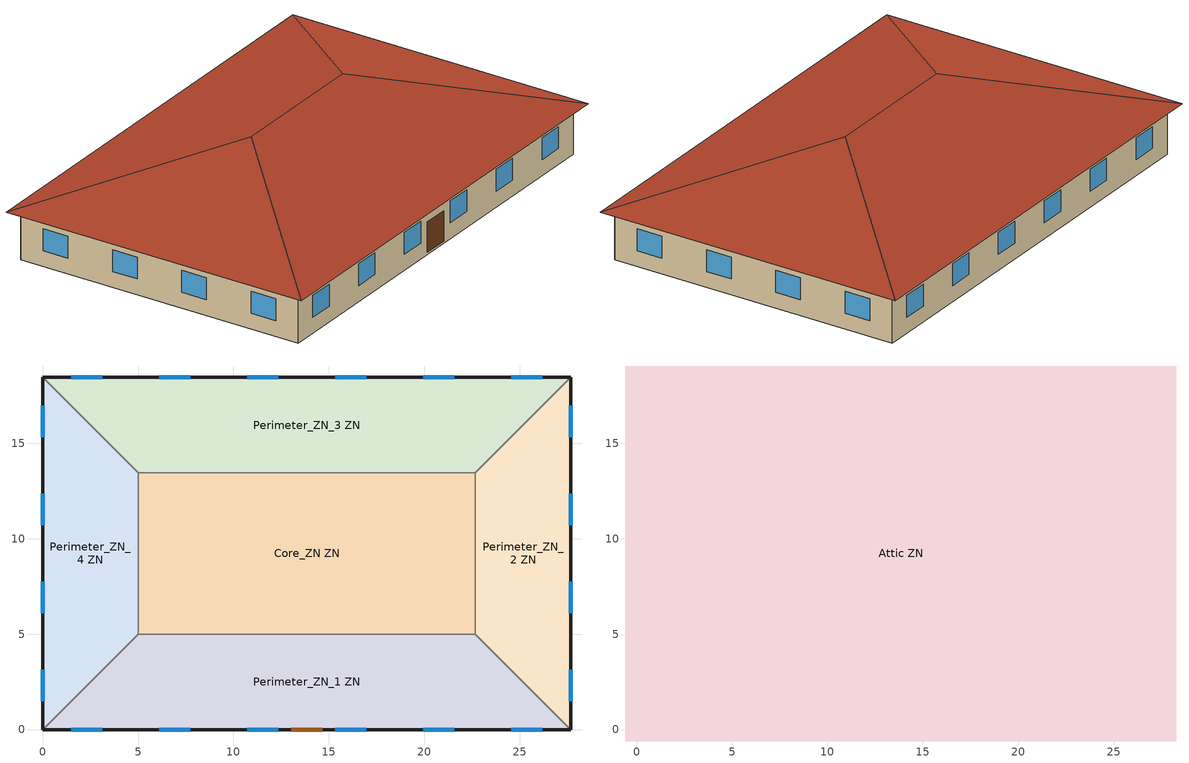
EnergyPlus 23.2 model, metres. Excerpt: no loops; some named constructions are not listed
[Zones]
Core_ZN ZN
 floor ground (ext-slab-mass): 22.69,13.46 22.69,5 5,5 5,13.46 z0
 wall to Perimeter_ZN_2 ZN (Typical Interior Wall): 22.69,5 22.69,13.46 z0:3.05
 wall to Perimeter_ZN_3 ZN (Typical Interior Wall): 22.69,13.46 5,13.46 z0:3.05
 wall to Perimeter_ZN_1 ZN (Typical Interior Wall): 5,5 22.69,5 z0:3.05
 wall to Perimeter_ZN_4 ZN (Typical Interior Wall): 5,13.46 5,5 z0:3.05
Perimeter_ZN_1 ZN
 floor ground (ext-slab-mass): 22.69,5 27.69,0 0,0 5,5 z0
 wall outside (Typical Insulated Exterior Mass Wall adj ext wall insulation adj ext wall insulation): 0,0 27.69,0 z0:3.05
 wall to Perimeter_ZN_2 ZN (Typical Interior Wall): 27.69,0 22.69,5 z0:3.05
 wall to Perimeter_ZN_4 ZN (Typical Interior Wall): 5,5 0,0 z0:3.05
 window (Window U-0.63 and Window SHGC 0.25): 1.49,0 3.12,0 / 6.11,0 7.74,0 / 10.72,0 12.35,0 / 15.34,0 16.97,0 / 19.95,0 21.58,0 / 24.57,0 26.2,0 z0.98:2.34
 door (Typical Insulated Metal Door): 13.03,0 14.66,0 z0.11:2.02
Perimeter_ZN_2 ZN
 floor ground (ext-slab-mass): 27.69,18.46 27.69,0 22.69,5 22.69,13.46 z0
 wall outside (Typical Insulated Exterior Mass Wall adj ext wall insulation adj ext wall insulation): 27.69,0 27.69,18.46 z0:3.05
 wall to Perimeter_ZN_3 ZN (Typical Interior Wall): 27.69,18.46 22.69,13.46 z0:3.05
 window (Window U-0.63 and Window SHGC 0.25): 27.69,1.49 27.69,3.12 / 27.69,6.11 27.69,7.74 / 27.69,10.72 27.69,12.35 / 27.69,15.34 27.69,16.97 z0.98:2.34
Perimeter_ZN_3 ZN
 floor ground (ext-slab-mass): 27.69,18.46 22.69,13.46 5,13.46 0,18.46 z0
 wall outside (Typical Insulated Exterior Mass Wall adj ext wall insulation adj ext wall insulation): 27.69,18.46 0,18.46 z0:3.05
 wall to Perimeter_ZN_4 ZN (Typical Interior Wall): 0,18.46 5,13.46 z0:3.05
 window (Window U-0.63 and Window SHGC 0.25): 26.2,18.46 24.57,18.46 / 21.58,18.46 19.95,18.46 / 16.97,18.46 15.34,18.46 / 12.35,18.46 10.72,18.46 / 7.74,18.46 6.11,18.46 / 3.12,18.46 1.49,18.46 z0.98:2.34
Perimeter_ZN_4 ZN
 floor ground (ext-slab-mass): 0,18.46 5,13.46 5,5 0,0 z0
 wall outside (Typical Insulated Exterior Mass Wall adj ext wall insulation adj ext wall insulation): 0,18.46 0,0 z0:3.05
 window (Window U-0.63 and Window SHGC 0.25): 0,16.97 0,15.34 / 0,12.35 0,10.72 / 0,7.74 0,6.11 / 0,3.12 0,1.49 z0.98:2.34
Attic ZN
 floor outside (Typical Insulated Exterior Mass Floor): 28.29,19.06 28.29,-0.6 27.69,0 27.69,18.46 z3.05; 28.29,19.06 27.69,18.46 0,18.46 -0.6,19.06 z3.05; 27.69,0 28.29,-0.6 -0.6,-0.6 0,0 z3.05; -0.6,19.06 0,18.46 0,0 -0.6,-0.6 z3.05
 floor to Core_ZN ZN (Typical Interior Floor): 22.69,13.46 22.69,5 5,5 5,13.46 z3.05
 floor to Perimeter_ZN_2 ZN (Typical Interior Floor): 27.69,18.46 27.69,0 22.69,5 22.69,13.46 z3.05
 floor to Perimeter_ZN_3 ZN (Typical Interior Floor): 27.69,18.46 22.69,13.46 5,13.46 0,18.46 z3.05
 floor to Perimeter_ZN_1 ZN (Typical Interior Floor): 22.69,5 27.69,0 0,0 5,5 z3.05
 floor to Perimeter_ZN_4 ZN (Typical Interior Floor): 0,18.46 5,13.46 5,5 0,0 z3.05
 roof outside (Typical IEAD Roof R-13.51 adj roof insulation adj roof insulation): 18.46,9.23,6.33 28.29,-0.6,3.05 28.29,19.06,3.05; 18.46,9.23,6.33 28.29,19.06,3.05 -0.6,19.06,3.05 9.23,9.23,6.33; 9.23,9.23,6.33 -0.6,-0.6,3.05 28.29,-0.6,3.05 18.46,9.23,6.33; 9.23,9.23,6.33 -0.6,19.06,3.05 -0.6,-0.6,3.05
[Material]
100mm Normalweight concrete floor: Roughness=MediumSmooth; Thickness {m}=0.1016; Conductivity {W/m-K}=2.31; Density {kg/m3}=2322; Specific Heat {J/kg-K}=832; Thermal Absorptance=0.9; Solar Absorptance=0.7; Visible Absorptance=0.7
[Material:NoMass]
CP02 CARPET PAD: Roughness=VeryRough; Thermal Resistance {m2-K/W}=0.21648; Thermal Absorptance=0.9; Solar Absorptance=0.7; Visible Absorptance=0.8
[Construction]
Typical Interior Ceiling: CP02 CARPET PAD, 100mm Normalweight concrete floor
[Schedule:Day:Interval]
Small Office HtgSetp SmrDsn|Sun Day: No, 00:15, 15.5556, 00:30, 15.5556, 00:45, 15.5556, 01:00, 15.5556, 01:15, 15.5556, 01:30, 15.5556, 01:45, 15.5556, 02:00, 15.5556, 02:15, 15.5556, 02:30, 15.5556, 02:45, 15.5556, 03:00, 15.5556, 03:15, 15.5556, 03:30, 15.5556, 03:45, 15.5556, 04:00, 15.5556, 04:15, 15.5556, 04:30, 15.5556, 04:45, 15.5556, 05:00, 15.5556, 05:15, 15.5556, 05:30, 15.5556, 05:45, 15.5556, 06:00, 15.5556, 06:15, 15.5556, 06:30, 15.5556, 06:45, 15.5556, 07:00, 15.5556, 07:15, 15.5556, 07:30, 15.5556, 07:45, 15.5556, 08:00, 15.5556, 08:15, 15.5556, 08:30, 15.5556, 08:45, 15.5556, 09:00, 15.5556, 09:15, 15.5556, 09:30, 15.5556, 09:45, 15.5556, 10:00, 15.5556, 10:15, 15.5556, 10:30, 15.5556, 10:45, 15.5556, 11:00, 15.5556, 11:15, 15.5556, 11:30, 15.5556, 11:45, 15.5556, 12:00, 15.5556, 12:15, 15.5556, 12:30, 15.5556, 12:45, 15.5556, 13:00, 15.5556, 13:15, 15.5556, 13:30, 15.5556, 13:45, 15.5556, 14:00, 15.5556, 14:15, 15.5556, 14:30, 15.5556, 14:45, 15.5556, 15:00, 15.5556, 15:15, 15.5556, 15:30, 15.5556, 15:45, 15.5556, 16:00, 15.5556, 16:15, 15.5556, 16:30, 15.5556, 16:45, 15.5556, 17:00, 15.5556, 17:15, 15.5556, 17:30, 15.5556, 17:45, 15.5556, 18:00, 15.5556, 18:15, 15.5556, 18:30, 15.5556, 18:45, 15.5556, 19:00, 15.5556, 19:15, 15.5556, 19:30, 15.5556, 19:45, 15.5556, 20:00, 15.5556, 20:15, 15.5556, 20:30, 15.5556, 20:45, 15.5556, 21:00, 15.5556, 21:15, 15.5556, 21:30, 15.5556, 21:45, 15.5556, 22:00, 15.5556, 22:15, 15.5556, 22:30, 15.5556, 22:45, 15.5556, 23:00, 15.5556, 23:15, 15.5556, 23:30, 15.5556, 23:45, 15.5556, 24:00, 15.5556
Small Office HtgSetp Default: No, 00:15, 15.6, 00:30, 15.6, 00:45, 15.6, 01:00, 15.6, 01:15, 15.6, 01:30, 15.6, 01:45, 15.6, 02:00, 15.6, 02:15, 15.6, 02:30, 15.6, 02:45, 15.6, 03:00, 15.6, 03:15, 15.6, 03:30, 15.6, 03:45, 15.6, 04:00, 15.6, 04:15, 15.6, 04:30, 15.6, 04:45, 15.6, 05:00, 15.6, 05:15, 15.6, 05:30, 15.6, 05:45, 15.6, 06:00, 21.1111, 06:15, 21.1111, 06:30, 21.1111, 06:45, 21.1111, 07:00, 21.1111, 07:15, 21.1111, 07:30, 21.1111, 07:45, 21.1111, 08:00, 21.1111, 08:15, 21.1111, 08:30, 21.1111, 08:45, 21.1111, 09:00, 21.1111, 09:15, 21.1111, 09:30, 21.1111, 09:45, 21.1111, 10:00, 21.1111, 10:15, 21.1111, 10:30, 21.1111, 10:45, 21.1111, 11:00, 21.1111, 11:15, 21.1111, 11:30, 21.1111, 11:45, 21.1111, 12:00, 21.1111, 12:15, 21.1111, 12:30, 21.1111, 12:45, 21.1111, 13:00, 21.1111, 13:15, 21.1111, 13:30, 21.1111, 13:45, 21.1111, 14:00, 21.1111, 14:15, 21.1111, 14:30, 21.1111, 14:45, 21.1111, 15:00, 21.1111, 15:15, 21.1111, 15:30, 21.1111, 15:45, 21.1111, 16:00, 21.1111, 16:15, 21.1111, 16:30, 21.1111, 16:45, 21.1111, 17:00, 21.1111, 17:15, 21.1111, 17:30, 21.1111, 17:45, 21.1111, 18:00, 21.1111, 18:15, 21.1111, 18:30, 21.1111, 18:45, 21.1111, 19:00, 21.1111, 19:15, 21.1111, 19:30, 21.1111, 19:45, 21.1111, 20:00, 21.1111, 20:15, 21.1111, 20:30, 21.1111, 20:45, 21.1111, 21:00, 21.1111, 21:15, 21.1111, 21:30, 21.1111, 21:45, 21.1111, 22:00, 21.1111, 22:15, 15.6, 22:30, 15.6, 22:45, 15.6, 23:00, 15.6, 23:15, 15.6, 23:30, 15.6, 23:45, 15.6, 24:00, 15.6
Small Office HtgSetp Sat Day: No, 00:15, 15.6, 00:30, 15.6, 00:45, 15.6, 01:00, 15.6, 01:15, 15.6, 01:30, 15.6, 01:45, 15.6, 02:00, 15.6, 02:15, 15.6, 02:30, 15.6, 02:45, 15.6, 03:00, 15.6, 03:15, 15.6, 03:30, 15.6, 03:45, 15.6, 04:00, 15.6, 04:15, 15.6, 04:30, 15.6, 04:45, 15.6, 05:00, 15.6, 05:15, 15.6, 05:30, 15.6, 05:45, 15.6, 06:00, 15.6, 06:15, 21.1111, 06:30, 21.1111, 06:45, 21.1111, 07:00, 21.1111, 07:15, 21.1111, 07:30, 21.1111, 07:45, 21.1111, 08:00, 21.1111, 08:15, 21.1111, 08:30, 21.1111, 08:45, 21.1111, 09:00, 21.1111, 09:15, 21.1111, 09:30, 21.1111, 09:45, 21.1111, 10:00, 21.1111, 10:15, 21.1111, 10:30, 21.1111, 10:45, 21.1111, 11:00, 21.1111, 11:15, 21.1111, 11:30, 21.1111, 11:45, 21.1111, 12:00, 21.1111, 12:15, 21.1111, 12:30, 21.1111, 12:45, 21.1111, 13:00, 21.1111, 13:15, 21.1111, 13:30, 21.1111, 13:45, 21.1111, 14:00, 21.1111, 14:15, 21.1111, 14:30, 21.1111, 14:45, 21.1111, 15:00, 21.1111, 15:15, 21.1111, 15:30, 21.1111, 15:45, 21.1111, 16:00, 21.1111, 16:15, 21.1111, 16:30, 21.1111, 16:45, 21.1111, 17:00, 21.1111, 17:15, 21.1111, 17:30, 21.1111, 17:45, 21.1111, 18:00, 21.1111, 18:15, 15.6, 18:30, 15.6, 18:45, 15.6, 19:00, 15.6, 19:15, 15.6, 19:30, 15.6, 19:45, 15.6, 20:00, 15.6, 20:15, 15.6, 20:30, 15.6, 20:45, 15.6, 21:00, 15.6, 21:15, 15.6, 21:30, 15.6, 21:45, 15.6, 22:00, 15.6, 22:15, 15.6, 22:30, 15.6, 22:45, 15.6, 23:00, 15.6, 23:15, 15.6, 23:30, 15.6, 23:45, 15.6, 24:00, 15.6
Small Office HtgSetp Summer Design Day: No, 24:00, 15.6
Small Office HtgSetp Winter Design Day: No, 24:00, 21
OfficeSmall BLDG_SWH_SCH Summer Design Day; OfficeSmall BLDG_SWH_SCH Winter Design Day: No, 07:00, 0, 08:00, 0.27, 09:00, 0.55, 11:00, 0.64, 12:00, 0.82, 13:00, 1, 14:00, 0.91, 16:00, 0.55, 17:00, 0.73, 19:00, 0.37, 20:00, 0.18, 21:00, 0.27, 22:00, 0.09, 24:00, 0
Schedule Day 24: No, 00:15, 0.2, 00:30, 0.2, 00:45, 0.2, 01:00, 0.2, 01:15, 0.2, 01:30, 0.2, 01:45, 0.2, 02:00, 0.2, 02:15, 0.2, 02:30, 0.2, 02:45, 0.2, 03:00, 0.2, 03:15, 0.2, 03:30, 0.2, 03:45, 0.2, 04:00, 0.2, 04:15, 0.2, 04:30, 0.2, 04:45, 0.2, 05:00, 0.2, 05:15, 0.2, 05:30, 0.2, 05:45, 0.2, 06:00, 0.2, 06:15, 0.2, 06:30, 0.2, 06:45, 0.2, 07:00, 0.2, 07:15, 0.2, 07:30, 0.2, 07:45, 0.2, 08:00, 0.2, 08:15, 0.2, 08:30, 0.2, 08:45, 0.2, 09:00, 0.2, 09:15, 0.2, 09:30, 0.2, 09:45, 0.2, 10:00, 0.2, 10:15, 0.2, 10:30, 0.2, 10:45, 0.2, 11:00, 0.2, 11:15, 0.2, 11:30, 0.2, 11:45, 0.2, 12:00, 0.2, 12:15, 0.2, 12:30, 0.2, 12:45, 0.2, 13:00, 0.2, 13:15, 0.2, 13:30, 0.2, 13:45, 0.2, 14:00, 0.2, 14:15, 0.2, 14:30, 0.2, 14:45, 0.2, 15:00, 0.2, 15:15, 0.2, 15:30, 0.2, 15:45, 0.2, 16:00, 0.2, 16:15, 0.2, 16:30, 0.2, 16:45, 0.2, 17:00, 0.2, 17:15, 0.2, 17:30, 0.2, 17:45, 0.2, 18:00, 0.2, 18:15, 0.2, 18:30, 0.2, 18:45, 0.2, 19:00, 0.2, 19:15, 0.2, 19:30, 0.2, 19:45, 0.2, 20:00, 0.2, 20:15, 0.2, 20:30, 0.2, 20:45, 0.2, 21:00, 0.2, 21:15, 0.2, 21:30, 0.2, 21:45, 0.2, 22:00, 0.2, 22:15, 0.2, 22:30, 0.2, 22:45, 0.2, 23:00, 0.2, 23:15, 0.2, 23:30, 0.2, 23:45, 0.2, 24:00, 0.2
Schedule Day 25: No, 00:15, 0.05, 00:30, 0.05, 00:45, 0.05, 01:00, 0.05, 01:15, 0.05, 01:30, 0.05, 01:45, 0.05, 02:00, 0.05, 02:15, 0.05, 02:30, 0.05, 02:45, 0.05, 03:00, 0.05, 03:15, 0.05, 03:30, 0.05, 03:45, 0.05, 04:00, 0.05, 04:15, 0.05, 04:30, 0.05, 04:45, 0.05, 05:00, 0.05, 05:15, 0.05, 05:30, 0.05, 05:45, 0.05, 06:00, 0.05, 06:15, 0.05, 06:30, 0.05, 06:45, 0.05, 07:00, 0.05, 07:15, 0.05, 07:30, 0.05, 07:45, 0.05, 08:00, 0.05, 08:15, 0.05, 08:30, 0.05, 08:45, 0.05, 09:00, 0.05, 09:15, 0.05, 09:30, 0.05, 09:45, 0.05, 10:00, 0.05, 10:15, 0.05, 10:30, 0.05, 10:45, 0.05, 11:00, 0.05, 11:15, 0.05, 11:30, 0.05, 11:45, 0.05, 12:00, 0.05, 12:15, 0.05, 12:30, 0.05, 12:45, 0.05, 13:00, 0.05, 13:15, 0.05, 13:30, 0.05, 13:45, 0.05, 14:00, 0.05, 14:15, 0.05, 14:30, 0.05, 14:45, 0.05, 15:00, 0.05, 15:15, 0.05, 15:30, 0.05, 15:45, 0.05, 16:00, 0.05, 16:15, 0.05, 16:30, 0.05, 16:45, 0.05, 17:00, 0.05, 17:15, 0.05, 17:30, 0.05, 17:45, 0.05, 18:00, 0.05, 18:15, 0.05, 18:30, 0.05, 18:45, 0.05, 19:00, 0.05, 19:15, 0.05, 19:30, 0.05, 19:45, 0.05, 20:00, 0.05, 20:15, 0.05, 20:30, 0.05, 20:45, 0.05, 21:00, 0.05, 21:15, 0.05, 21:30, 0.05, 21:45, 0.05, 22:00, 0.05, 22:15, 0.05, 22:30, 0.05, 22:45, 0.05, 23:00, 0.05, 23:15, 0.05, 23:30, 0.05, 23:45, 0.05, 24:00, 0.05
Schedule Day 26: No, 00:15, 43.3333, 00:30, 43.3333, 00:45, 43.3333, 01:00, 43.3333, 01:15, 43.3333, 01:30, 43.3333, 01:45, 43.3333, 02:00, 43.3333, 02:15, 43.3333, 02:30, 43.3333, 02:45, 43.3333, 03:00, 43.3333, 03:15, 43.3333, 03:30, 43.3333, 03:45, 43.3333, 04:00, 43.3333, 04:15, 43.3333, 04:30, 43.3333, 04:45, 43.3333, 05:00, 43.3333, 05:15, 43.3333, 05:30, 43.3333, 05:45, 43.3333, 06:00, 43.3333, 06:15, 43.3333, 06:30, 43.3333, 06:45, 43.3333, 07:00, 43.3333, 07:15, 43.3333, 07:30, 43.3333, 07:45, 43.3333, 08:00, 43.3333, 08:15, 43.3333, 08:30, 43.3333, 08:45, 43.3333, 09:00, 43.3333, 09:15, 43.3333, 09:30, 43.3333, 09:45, 43.3333, 10:00, 43.3333, 10:15, 43.3333, 10:30, 43.3333, 10:45, 43.3333, 11:00, 43.3333, 11:15, 43.3333, 11:30, 43.3333, 11:45, 43.3333, 12:00, 43.3333, 12:15, 43.3333, 12:30, 43.3333, 12:45, 43.3333, 13:00, 43.3333, 13:15, 43.3333, 13:30, 43.3333, 13:45, 43.3333, 14:00, 43.3333, 14:15, 43.3333, 14:30, 43.3333, 14:45, 43.3333, 15:00, 43.3333, 15:15, 43.3333, 15:30, 43.3333, 15:45, 43.3333, 16:00, 43.3333, 16:15, 43.3333, 16:30, 43.3333, 16:45, 43.3333, 17:00, 43.3333, 17:15, 43.3333, 17:30, 43.3333, 17:45, 43.3333, 18:00, 43.3333, 18:15, 43.3333, 18:30, 43.3333, 18:45, 43.3333, 19:00, 43.3333, 19:15, 43.3333, 19:30, 43.3333, 19:45, 43.3333, 20:00, 43.3333, 20:15, 43.3333, 20:30, 43.3333, 20:45, 43.3333, 21:00, 43.3333, 21:15, 43.3333, 21:30, 43.3333, 21:45, 43.3333, 22:00, 43.3333, 22:15, 43.3333, 22:30, 43.3333, 22:45, 43.3333, 23:00, 43.3333, 23:15, 43.3333, 23:30, 43.3333, 23:45, 43.3333, 24:00, 43.3333
OfficeSmall BLDG_SWH_SCH Sat Day: No, 00:15, 0.05, 00:30, 0.05, 00:45, 0.05, 01:00, 0.05, 01:15, 0.05, 01:30, 0.05, 01:45, 0.05, 02:00, 0.05, 02:15, 0.05, 02:30, 0.05, 02:45, 0.05, 03:00, 0.05, 03:15, 0.05, 03:30, 0.05, 03:45, 0.05, 04:00, 0.05, 04:15, 0.05, 04:30, 0.05, 04:45, 0.05, 05:00, 0.05, 05:15, 0.08, 05:30, 0.08, 05:45, 0.08, 06:00, 0.08, 06:15, 0.07, 06:30, 0.07, 06:45, 0.07, 07:00, 0.07, 07:15, 0.11, 07:30, 0.11, 07:45, 0.11, 08:00, 0.11, 08:15, 0.15, 08:30, 0.15, 08:45, 0.15, 09:00, 0.15, 09:15, 0.21, 09:30, 0.21, 09:45, 0.21, 10:00, 0.21, 10:15, 0.19, 10:30, 0.19, 10:45, 0.19, 11:00, 0.19, 11:15, 0.23, 11:30, 0.23, 11:45, 0.23, 12:00, 0.23, 12:15, 0.2, 12:30, 0.2, 12:45, 0.2, 13:00, 0.2, 13:15, 0.19, 13:30, 0.19, 13:45, 0.19, 14:00, 0.19, 14:15, 0.15, 14:30, 0.15, 14:45, 0.15, 15:00, 0.15, 15:15, 0.12, 15:30, 0.12, 15:45, 0.12, 16:00, 0.12, 16:15, 0.14, 16:30, 0.14, 16:45, 0.14, 17:00, 0.14, 17:15, 0.07, 17:30, 0.07, 17:45, 0.07, 18:00, 0.07, 18:15, 0.07, 18:30, 0.07, 18:45, 0.07, 19:00, 0.07, 19:15, 0.07, 19:30, 0.07, 19:45, 0.07, 20:00, 0.07, 20:15, 0.07, 20:30, 0.07, 20:45, 0.07, 21:00, 0.07, 21:15, 0.09, 21:30, 0.09, 21:45, 0.09, 22:00, 0.09, 22:15, 0.05, 22:30, 0.05, 22:45, 0.05, 23:00, 0.05, 23:15, 0.05, 23:30, 0.05, 23:45, 0.05, 24:00, 0.05
